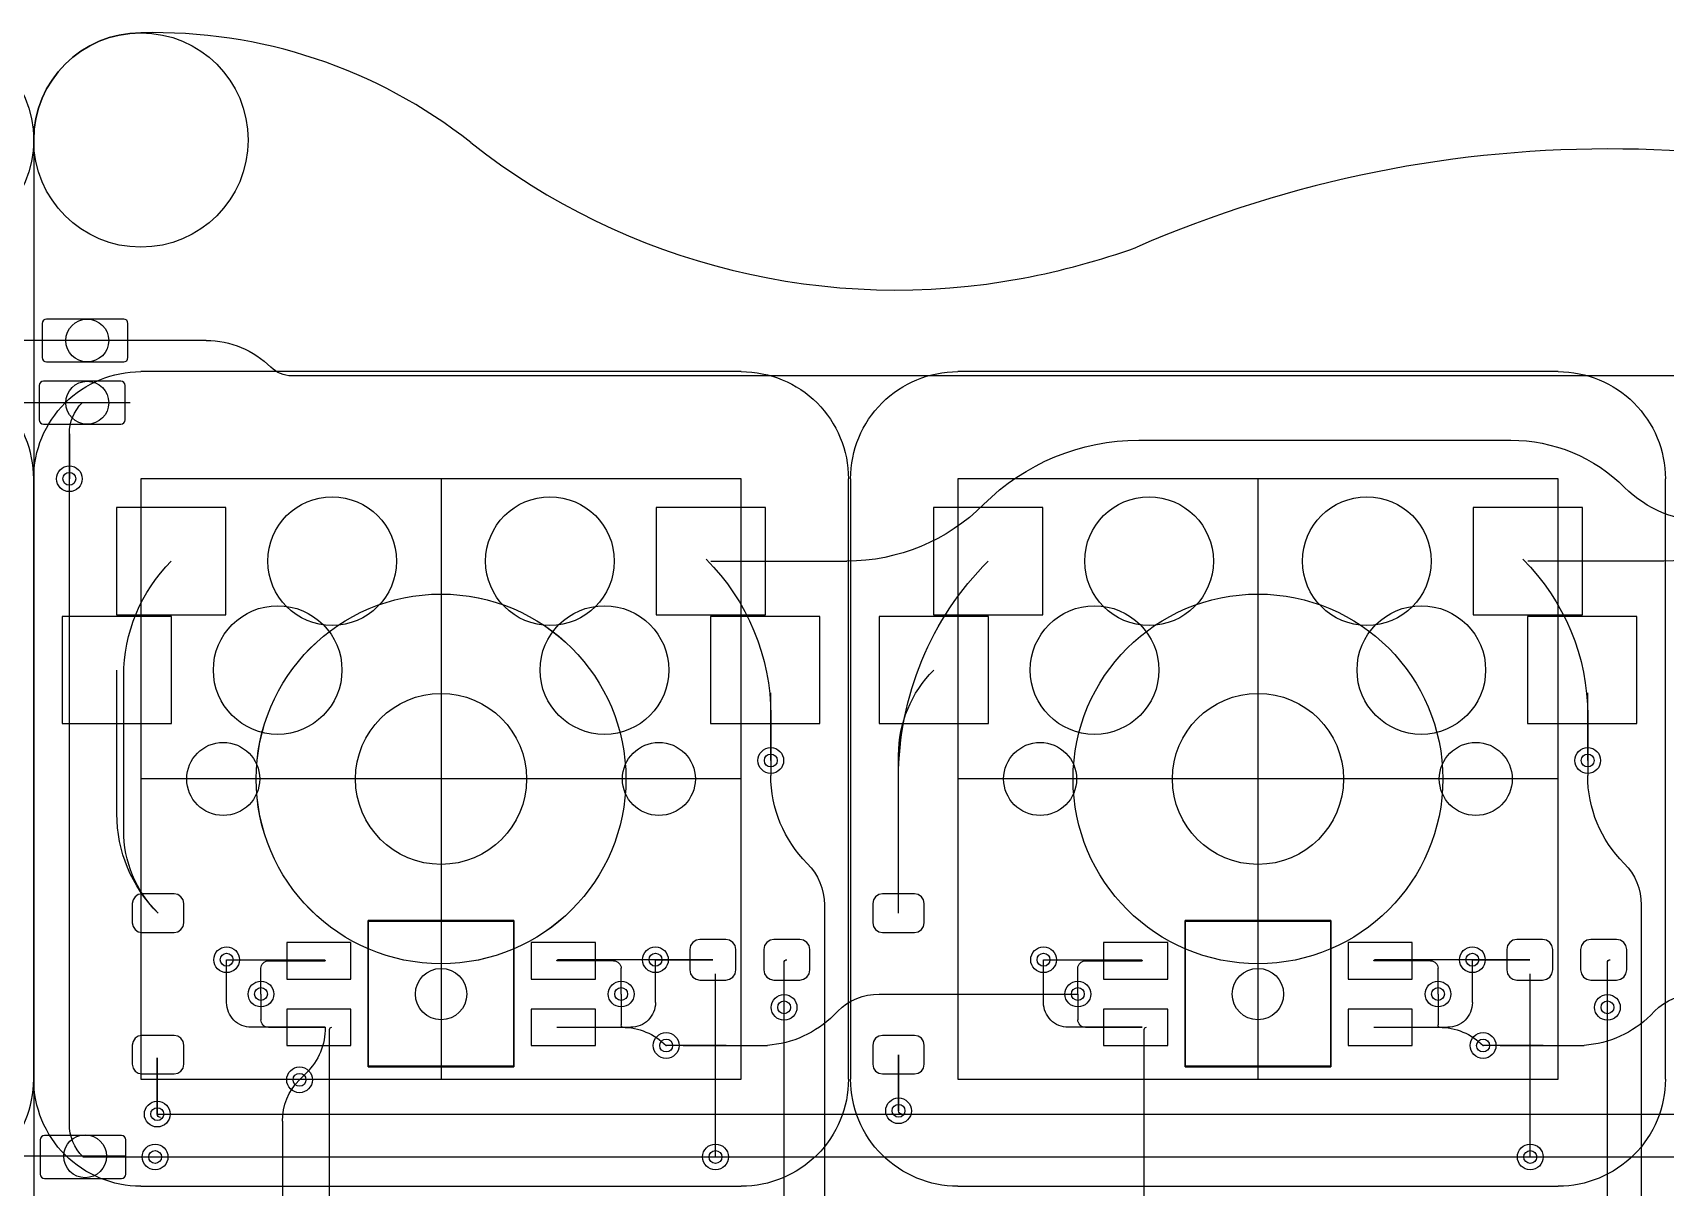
# Model space of a CAD drawing. Header units: millimetres. Extents: x -220 to 263, y -14 to 135.
# Drawn here: x -165.75 to -127.67, y 97.07 to 124 of the extents above; entities that cross this region are included whole.
import ezdxf

# ---------------------------------------------------------------- set-up
doc = ezdxf.new("R2010")
doc.units = ezdxf.units.MM
doc.layers.get('0').update_dxf_attribs({"color": 96, "lineweight": 25, "true_color": 0x008000})
for name, color, linetype, lineweight, true_color in [('livello 1', 18, 'Continuous', 25, 0x000000), ('livello 10', 6, 'Continuous', 25, 0xff00ff), ('livello 5', 18, 'Continuous', 25, 0x000000), ('livello 7', 6, 'Continuous', 25, 0xff00ff), ('livello 8', 18, 'Continuous', 25, 0x000000), ('livello 9', 18, 'Continuous', 25, 0x000000)]:
    doc.layers.add(name, color=color, linetype=linetype, lineweight=lineweight, true_color=true_color)

msp = doc.modelspace()

# ---------------------------------------------------------------- linework, layer by layer
at = {"flags": 128}
msp.add_lwpolyline([(-165.722, 121.5), (-165.722, 14.516)], dxfattribs=at)
for centre in [(-168.222, 121.5), (-163.222, 121.5)]:
    msp.add_circle(centre, 2.5)
for centre, radius, start, end in [((-163.222, 121.5), 2.5, 90, 180), ((-162.909, 112.091), 11.913, 51.7176, 91.5046), ((-145.616, 134.002), 16, 231.7176, 280.676), ((-129, 93.75), 27.542, 65.0509, 113.54), ((-145.868, 135.342), 17.364, 280.676, 289.7531)]:
    msp.add_arc(centre, radius, start, end)
at = {"layer": 'livello 1', "color": 22, "true_color": 0xc83434}
for centre in [(-164.473, 116.824), (-164.473, 115.374), (-164.523, 97.799)]:
    msp.add_circle(centre, 0.5, dxfattribs=at)
at = {"layer": 'livello 10', "color": 6, "true_color": 0xff00ff, "flags": 128}
for points in [[(-163.222, 113.599), (-163.222, 99.599)], [(-163.222, 113.599), (-163.222, 99.599)], [(-149.223, 113.599), (-163.222, 113.599)], [(-149.223, 113.599), (-163.222, 113.599)], [(-149.223, 99.599), (-149.223, 113.599)], [(-149.223, 99.599), (-149.223, 113.599)], [(-130.173, 113.599), (-144.172, 113.599)], [(-144.172, 113.599), (-144.172, 99.599)], [(-130.173, 99.599), (-130.173, 113.599)], [(-163.222, 99.599), (-149.223, 99.599)], [(-163.222, 99.599), (-149.223, 99.599)], [(-144.172, 99.599), (-130.173, 99.599)]]:
    msp.add_lwpolyline(points, dxfattribs=at)
at = {"layer": 'livello 5', "color": 3, "true_color": 0x00ff00, "flags": 128}
for points in [[(-163.523, 116.824), (-167.871, 116.824)], [(-163.473, 115.374), (-167.871, 115.374)], [(-165.722, 113.599), (-165.722, 99.599)], [(-163.573, 97.799), (-167.921, 97.799)]]:
    msp.add_lwpolyline(points, dxfattribs=at)
for points in [[(-165.722, 113.599, 0.414225), (-168.222, 116.099)], [(-168.222, 97.099, 0.414214), (-165.722, 99.599)]]:
    msp.add_lwpolyline(points, format="xyb", dxfattribs=at)
at = {"layer": 'livello 7', "color": 6, "true_color": 0xff00ff, "flags": 128}
for points in [[(-165.722, 113.599, -0.414214), (-163.222, 116.099)], [(-165.722, 113.599, -0.414214), (-163.222, 116.099)], [(-149.223, 116.099, -0.414214), (-146.723, 113.599)], [(-149.223, 116.099, -0.414214), (-146.723, 113.599)], [(-146.672, 113.599, -0.414214), (-144.172, 116.099)], [(-130.173, 116.099, -0.414214), (-127.673, 113.599)], [(-163.222, 97.099, -0.414214), (-165.722, 99.599)], [(-163.222, 97.099, -0.414214), (-165.722, 99.599)], [(-146.723, 99.599, -0.414214), (-149.223, 97.099)], [(-146.723, 99.599, -0.414214), (-149.223, 97.099)], [(-144.172, 97.099, -0.414214), (-146.672, 99.599)], [(-127.673, 99.599, -0.414214), (-130.173, 97.099)]]:
    msp.add_lwpolyline(points, format="xyb", dxfattribs=at)
for points in [[(-149.223, 116.099), (-163.222, 116.099)], [(-149.223, 116.099), (-163.222, 116.099)], [(-130.173, 116.099), (-144.172, 116.099)], [(-165.722, 99.599), (-165.722, 113.599)], [(-165.722, 113.599), (-165.722, 99.599)], [(-163.222, 113.599), (-163.222, 99.599)], [(-163.222, 113.599), (-163.222, 99.599)], [(-149.223, 113.599), (-163.222, 113.599)], [(-149.223, 113.599), (-163.222, 113.599)], [(-156.223, 113.599), (-156.223, 99.599)], [(-156.222, 113.599), (-156.222, 99.599)], [(-149.223, 99.599), (-149.223, 113.599)], [(-149.223, 99.599), (-149.223, 113.599)], [(-146.723, 99.599), (-146.723, 113.599)], [(-146.723, 99.599), (-146.723, 113.599)], [(-146.672, 113.599), (-146.672, 99.599)], [(-130.173, 113.599), (-144.172, 113.599)], [(-144.172, 113.599), (-144.172, 99.599)], [(-137.173, 113.599), (-137.173, 99.599)], [(-130.173, 99.599), (-130.173, 113.599)], [(-127.673, 99.599), (-127.673, 113.599)], [(-149.223, 106.599), (-163.222, 106.599)], [(-149.223, 106.599), (-163.222, 106.599)], [(-130.173, 106.599), (-144.172, 106.599)], [(-154.523, 103.299), (-157.923, 103.299)], [(-157.923, 103.299), (-157.923, 99.899)], [(-157.923, 103.299), (-154.523, 103.299)], [(-157.923, 99.899), (-157.923, 103.299)], [(-154.523, 99.899), (-154.523, 103.299)], [(-154.523, 103.299), (-154.523, 99.899)], [(-135.473, 103.299), (-138.873, 103.299)], [(-138.873, 103.299), (-138.873, 99.899)], [(-138.873, 103.299), (-135.473, 103.299)], [(-138.873, 99.899), (-138.873, 103.299)], [(-135.473, 99.899), (-135.473, 103.299)], [(-135.473, 103.299), (-135.473, 99.899)], [(-157.923, 99.899), (-154.523, 99.899)], [(-154.523, 99.899), (-157.923, 99.899)], [(-138.873, 99.899), (-135.473, 99.899)], [(-135.473, 99.899), (-138.873, 99.899)], [(-163.222, 99.599), (-149.223, 99.599)], [(-163.222, 99.599), (-149.223, 99.599)], [(-144.172, 99.599), (-130.173, 99.599)], [(-163.222, 97.099), (-149.223, 97.099)], [(-163.222, 97.099), (-149.223, 97.099)], [(-144.172, 97.099), (-130.173, 97.099)]]:
    msp.add_lwpolyline(points, dxfattribs=at)
at = {"layer": 'livello 7', "color": 6, "true_color": 0xff00ff}
for centre in [(-156.223, 106.599), (-156.222, 106.599), (-137.173, 106.599)]:
    msp.add_circle(centre, 4.311, dxfattribs=at)
at = {"layer": 'livello 8', "color": 163, "true_color": 0x4d7fc4, "flags": 128}
for points in [[(-163.524, 117.224), (-163.532, 117.262), (-163.553, 117.295), (-163.586, 117.316), (-163.624, 117.324), (-165.424, 117.324), (-165.462, 117.316), (-165.495, 117.295), (-165.516, 117.262), (-165.524, 117.224), (-165.524, 116.424), (-165.516, 116.386), (-165.495, 116.353), (-165.462, 116.332), (-165.424, 116.324), (-163.624, 116.324), (-163.586, 116.332), (-163.553, 116.353), (-163.532, 116.386), (-163.524, 116.424), (-163.524, 117.224)], [(-163.591, 115.774), (-163.599, 115.812), (-163.621, 115.844), (-163.653, 115.866), (-163.691, 115.874), (-165.491, 115.874), (-165.53, 115.866), (-165.562, 115.844), (-165.584, 115.812), (-165.591, 115.774), (-165.591, 114.974), (-165.584, 114.935), (-165.562, 114.903), (-165.53, 114.881), (-165.491, 114.874), (-163.691, 114.874), (-163.653, 114.881), (-163.621, 114.903), (-163.599, 114.935), (-163.591, 114.974), (-163.591, 115.774)], [(-164.891, 113.599), (-164.891, 114.651)], [(-164.891, 98.551), (-164.891, 113.599)], [(-161.238, 110.429), (-161.238, 112.929), (-163.788, 112.929), (-163.788, 110.429), (-161.238, 110.429)], [(-142.188, 110.429), (-142.188, 112.929), (-144.738, 112.929), (-144.738, 110.429), (-142.188, 110.429)], [(-147.388, 107.889), (-147.388, 110.389), (-149.938, 110.389), (-149.938, 107.889), (-147.388, 107.889)], [(-128.338, 107.889), (-128.338, 110.389), (-130.888, 110.389), (-130.888, 107.889), (-128.338, 107.889)], [(-163.623, 105.399), (-163.623, 108.999)], [(-148.534, 107.029), (-148.534, 108.606)], [(-129.484, 107.029), (-129.484, 108.606)], [(-148.534, 107.029), (-148.534, 106.681)], [(-129.484, 107.029), (-129.484, 106.681)], [(-145.554, 103.468), (-145.554, 106.63)], [(-163.198, 103.918), (-163.284, 103.901), (-163.357, 103.852), (-163.405, 103.779), (-163.423, 103.693), (-163.423, 103.243), (-163.405, 103.157), (-163.357, 103.084), (-163.284, 103.035), (-163.198, 103.018), (-162.448, 103.018), (-162.361, 103.035), (-162.288, 103.084), (-162.24, 103.157), (-162.223, 103.243), (-162.223, 103.693), (-162.24, 103.779), (-162.288, 103.852), (-162.361, 103.901), (-162.448, 103.918), (-163.198, 103.918)], [(-147.284, 103.663), (-147.284, 94.077)], [(-145.929, 103.918), (-146.015, 103.901), (-146.088, 103.852), (-146.137, 103.779), (-146.154, 103.693), (-146.154, 103.243), (-146.137, 103.157), (-146.088, 103.084), (-146.015, 103.035), (-145.929, 103.018), (-145.179, 103.018), (-145.093, 103.035), (-145.02, 103.084), (-144.971, 103.157), (-144.954, 103.243), (-144.954, 103.693), (-144.971, 103.779), (-145.02, 103.852), (-145.093, 103.901), (-145.179, 103.918), (-145.929, 103.918)], [(-128.234, 103.663), (-128.234, 94.077)], [(-150.423, 102.145), (-150.404, 102.054), (-150.353, 101.977), (-150.276, 101.926), (-150.185, 101.907), (-149.585, 101.907), (-149.494, 101.926), (-149.417, 101.977), (-149.366, 102.054), (-149.348, 102.145), (-149.348, 102.62), (-149.366, 102.711), (-149.417, 102.788), (-149.494, 102.839), (-149.585, 102.857), (-150.185, 102.857), (-150.276, 102.839), (-150.353, 102.788), (-150.404, 102.711), (-150.423, 102.62), (-150.423, 102.145)], [(-148.698, 102.145), (-148.679, 102.054), (-148.628, 101.977), (-148.551, 101.926), (-148.46, 101.907), (-147.86, 101.907), (-147.769, 101.926), (-147.692, 101.977), (-147.641, 102.054), (-147.623, 102.145), (-147.623, 102.62), (-147.641, 102.711), (-147.692, 102.788), (-147.769, 102.839), (-147.86, 102.857), (-148.46, 102.857), (-148.551, 102.839), (-148.628, 102.788), (-148.679, 102.711), (-148.698, 102.62), (-148.698, 102.145)], [(-131.373, 102.145), (-131.354, 102.054), (-131.303, 101.977), (-131.226, 101.926), (-131.135, 101.907), (-130.535, 101.907), (-130.444, 101.926), (-130.367, 101.977), (-130.316, 102.054), (-130.298, 102.145), (-130.298, 102.62), (-130.316, 102.711), (-130.367, 102.788), (-130.444, 102.839), (-130.535, 102.857), (-131.135, 102.857), (-131.226, 102.839), (-131.303, 102.788), (-131.354, 102.711), (-131.373, 102.62), (-131.373, 102.145)], [(-129.648, 102.145), (-129.629, 102.054), (-129.578, 101.977), (-129.501, 101.926), (-129.41, 101.907), (-128.81, 101.907), (-128.719, 101.926), (-128.642, 101.977), (-128.591, 102.054), (-128.573, 102.145), (-128.573, 102.62), (-128.591, 102.711), (-128.642, 102.788), (-128.719, 102.839), (-128.81, 102.857), (-129.41, 102.857), (-129.501, 102.839), (-129.578, 102.788), (-129.629, 102.711), (-129.648, 102.62), (-129.648, 102.145)], [(-159.823, 102.782), (-159.823, 101.932), (-158.323, 101.932), (-158.323, 102.782), (-159.823, 102.782)], [(-154.123, 102.782), (-154.123, 101.932), (-152.623, 101.932), (-152.623, 102.782), (-154.123, 102.782)], [(-140.773, 102.782), (-140.773, 101.932), (-139.273, 101.932), (-139.273, 102.782), (-140.773, 102.782)], [(-135.073, 102.782), (-135.073, 101.932), (-133.573, 101.932), (-133.573, 102.782), (-135.073, 102.782)], [(-161.223, 101.382), (-161.223, 102.382)], [(-160.423, 101.582), (-160.423, 102.182)], [(-160.248, 102.357), (-158.923, 102.357)], [(-151.223, 102.382), (-153.498, 102.382)], [(-151.223, 102.382), (-149.885, 102.382)], [(-149.823, 97.782), (-149.823, 102.05)], [(-148.223, 96.382), (-148.223, 102.32)], [(-142.173, 101.382), (-142.173, 102.382)], [(-141.373, 101.582), (-141.373, 102.182)], [(-141.198, 102.357), (-139.873, 102.357)], [(-132.173, 102.382), (-134.448, 102.382)], [(-132.173, 102.382), (-130.835, 102.382)], [(-130.823, 97.782), (-130.823, 102.05)], [(-129.023, 96.382), (-129.023, 102.32)], [(-152.023, 101.582), (-152.023, 100.865)], [(-132.973, 101.582), (-132.973, 100.865)], [(-159.823, 101.232), (-159.823, 100.382), (-158.323, 100.382), (-158.323, 101.232), (-159.823, 101.232)], [(-154.123, 101.232), (-154.123, 100.382), (-152.623, 100.382), (-152.623, 101.232), (-154.123, 101.232)], [(-140.773, 101.232), (-140.773, 100.382), (-139.273, 100.382), (-139.273, 101.232), (-140.773, 101.232)], [(-135.073, 101.232), (-135.073, 100.382), (-133.573, 100.382), (-133.573, 101.232), (-135.073, 101.232)], [(-163.198, 100.618), (-163.284, 100.601), (-163.357, 100.552), (-163.405, 100.479), (-163.423, 100.393), (-163.423, 99.943), (-163.405, 99.857), (-163.357, 99.784), (-163.284, 99.735), (-163.198, 99.718), (-162.448, 99.718), (-162.361, 99.735), (-162.288, 99.784), (-162.24, 99.857), (-162.223, 99.943), (-162.223, 100.393), (-162.24, 100.479), (-162.288, 100.552), (-162.361, 100.601), (-162.448, 100.618), (-163.198, 100.618)], [(-158.923, 100.807), (-160.648, 100.807)], [(-158.823, 96.382), (-158.823, 100.757)], [(-153.523, 100.807), (-151.999, 100.807)], [(-145.929, 100.618), (-146.015, 100.601), (-146.088, 100.552), (-146.137, 100.479), (-146.154, 100.393), (-146.154, 99.943), (-146.137, 99.857), (-146.088, 99.784), (-146.015, 99.735), (-145.929, 99.718), (-145.179, 99.718), (-145.093, 99.735), (-145.02, 99.784), (-144.971, 99.857), (-144.954, 99.943), (-144.954, 100.393), (-144.971, 100.479), (-145.02, 100.552), (-145.093, 100.601), (-145.179, 100.618), (-145.929, 100.618)], [(-139.873, 100.807), (-141.598, 100.807)], [(-139.823, 96.382), (-139.823, 100.757)], [(-134.473, 100.807), (-132.949, 100.807)], [(-145.554, 98.86), (-145.554, 100.168)], [(-162.841, 98.782), (-162.841, 100.091)], [(-159.923, 98.617), (-159.923, 96.777)], [(-163.573, 98.182), (-163.58, 98.221), (-163.602, 98.253), (-163.634, 98.275), (-163.673, 98.282), (-165.473, 98.282), (-165.511, 98.275), (-165.543, 98.253), (-165.565, 98.221), (-165.573, 98.182), (-165.573, 97.382), (-165.565, 97.344), (-165.543, 97.312), (-165.511, 97.29), (-165.473, 97.282), (-163.673, 97.282), (-163.634, 97.29), (-163.602, 97.312), (-163.58, 97.344), (-163.573, 97.382), (-163.573, 98.182)], [(-164.573, 97.782), (-162.891, 97.782)]]:
    msp.add_lwpolyline(points, dxfattribs=at)
for points in [[(-164.891, 114.651, -0.198916), (-164.591, 115.374)], [(-163.623, 108.999, -0.198913), (-162.513, 111.679)], [(-145.554, 106.63, -0.198913), (-143.463, 111.679)], [(-147.684, 104.629, -0.198913), (-148.534, 106.681)], [(-128.634, 104.629, -0.198913), (-129.484, 106.681)], [(-162.823, 103.468, -0.198903), (-163.623, 105.399)], [(-147.684, 104.629, -0.198921), (-147.284, 103.663)], [(-128.634, 104.629, -0.198921), (-128.234, 103.663)], [(-160.423, 102.182, -0.414214), (-160.248, 102.357)], [(-153.523, 102.357, -0.414214), (-153.498, 102.382)], [(-148.223, 102.32, -0.414214), (-148.16, 102.382)], [(-141.373, 102.182, -0.414214), (-141.198, 102.357)], [(-134.473, 102.357, -0.414214), (-134.448, 102.382)], [(-129.023, 102.32, -0.414214), (-128.96, 102.382)], [(-160.648, 100.807, -0.414214), (-161.223, 101.382)], [(-141.598, 100.807, -0.414214), (-142.173, 101.382)], [(-158.823, 100.757, -0.414214), (-158.773, 100.807)], [(-151.999, 100.807, -0.198573), (-152.023, 100.865)], [(-151.999, 100.807, -0.198911), (-150.973, 100.382)], [(-139.823, 100.757, -0.414214), (-139.773, 100.807)], [(-132.949, 100.807, -0.198573), (-132.973, 100.865)], [(-132.949, 100.807, -0.198911), (-131.923, 100.382)], [(-159.923, 98.617, -0.198913), (-159.523, 99.582)], [(-164.572, 97.782, -0.198929), (-164.891, 98.551)]]:
    msp.add_lwpolyline(points, format="xyb", dxfattribs=at)
at = {"layer": 'livello 8', "color": 254, "true_color": 0xd0d2cd, "flags": 128}
for points in [[(-154.523, 103.282), (-157.923, 103.282)], [(-157.923, 103.282), (-157.923, 99.882)], [(-157.923, 103.282), (-154.523, 103.282)], [(-157.923, 99.882), (-157.923, 103.282)], [(-154.523, 99.882), (-154.523, 103.282)], [(-154.523, 103.282), (-154.523, 99.882)], [(-135.473, 103.282), (-138.873, 103.282)], [(-138.873, 103.282), (-138.873, 99.882)], [(-138.873, 103.282), (-135.473, 103.282)], [(-138.873, 99.882), (-138.873, 103.282)], [(-135.473, 99.882), (-135.473, 103.282)], [(-135.473, 103.282), (-135.473, 99.882)], [(-157.923, 99.882), (-154.523, 99.882)], [(-154.523, 99.882), (-157.923, 99.882)], [(-138.873, 99.882), (-135.473, 99.882)], [(-135.473, 99.882), (-138.873, 99.882)]]:
    msp.add_lwpolyline(points, dxfattribs=at)
at = {"layer": 'livello 8', "color": 7, "true_color": 0xececec}
for centre in [(-164.891, 113.599), (-148.534, 107.029), (-129.484, 107.029), (-161.223, 102.382), (-151.223, 102.382), (-142.173, 102.382), (-132.173, 102.382), (-160.423, 101.582), (-152.023, 101.582), (-141.373, 101.582), (-132.973, 101.582), (-148.223, 101.271), (-129.023, 101.271), (-150.973, 100.382), (-131.923, 100.382), (-159.523, 99.582), (-162.841, 98.782), (-145.554, 98.86), (-162.891, 97.782), (-149.823, 97.782), (-130.823, 97.782)]:
    msp.add_circle(centre, 0.3, dxfattribs=at)
at = {"layer": 'livello 8', "color": 7}
for centre, radius in [((-164.891, 113.599), 0.15), ((-158.763, 111.679), 1.5), ((-153.683, 111.679), 1.5), ((-139.713, 111.679), 1.5), ((-134.633, 111.679), 1.5), ((-160.033, 109.139), 1.5), ((-152.413, 109.139), 1.5), ((-140.983, 109.139), 1.5), ((-133.363, 109.139), 1.5), ((-156.223, 106.599), 1.994), ((-156.223, 106.599), 1.994), ((-137.173, 106.599), 1.994), ((-137.173, 106.599), 1.994), ((-161.303, 106.599), 0.851), ((-161.303, 106.599), 0.851), ((-151.143, 106.599), 0.851), ((-151.143, 106.599), 0.851), ((-142.253, 106.599), 0.851), ((-142.253, 106.599), 0.851), ((-132.093, 106.599), 0.851), ((-132.093, 106.599), 0.851), ((-148.534, 107.029), 0.15), ((-129.484, 107.029), 0.15), ((-161.223, 102.382), 0.15), ((-151.223, 102.382), 0.15), ((-142.173, 102.382), 0.15), ((-132.173, 102.382), 0.15), ((-160.423, 101.582), 0.15), ((-152.023, 101.582), 0.15), ((-141.373, 101.582), 0.15), ((-132.973, 101.582), 0.15), ((-148.223, 101.271), 0.15), ((-129.023, 101.271), 0.15), ((-150.973, 100.382), 0.15), ((-131.923, 100.382), 0.15), ((-159.523, 99.582), 0.15), ((-145.554, 98.86), 0.15), ((-162.841, 98.782), 0.15), ((-162.891, 97.782), 0.15), ((-149.823, 97.782), 0.15), ((-130.823, 97.782), 0.15)]:
    msp.add_circle(centre, radius, dxfattribs=at)
at = {"layer": 'livello 8', "color": 163, "true_color": 0x4d7fc4}
for centre in [(-156.223, 101.582), (-137.173, 101.582)]:
    msp.add_circle(centre, 0.599, dxfattribs=at)
at = {"layer": 'livello 9', "color": 22, "true_color": 0xc83434, "flags": 128}
for points in [[(-163.524, 117.224), (-163.532, 117.262), (-163.553, 117.295), (-163.586, 117.316), (-163.624, 117.324), (-165.424, 117.324), (-165.462, 117.316), (-165.495, 117.295), (-165.516, 117.262), (-165.524, 117.224), (-165.524, 116.424), (-165.516, 116.386), (-165.495, 116.353), (-165.462, 116.332), (-165.424, 116.324), (-163.624, 116.324), (-163.586, 116.332), (-163.553, 116.353), (-163.532, 116.386), (-163.524, 116.424), (-163.524, 117.224)], [(-161.7, 116.824), (-164.524, 116.824)], [(-163.591, 115.774), (-163.599, 115.812), (-163.621, 115.844), (-163.653, 115.866), (-163.691, 115.874), (-165.491, 115.874), (-165.53, 115.866), (-165.562, 115.844), (-165.584, 115.812), (-165.591, 115.774), (-165.591, 114.974), (-165.584, 114.935), (-165.562, 114.903), (-165.53, 114.881), (-165.491, 114.874), (-163.691, 114.874), (-163.653, 114.881), (-163.621, 114.903), (-163.599, 114.935), (-163.591, 114.974), (-163.591, 115.774)], [(-109.874, 115.999), (-159.708, 115.999)], [(-164.891, 114.651), (-164.891, 113.599)], [(-139.951, 114.499), (-131.278, 114.499)], [(-151.208, 112.929), (-151.208, 110.429), (-148.658, 110.429), (-148.658, 112.929), (-151.208, 112.929)], [(-132.158, 112.929), (-132.158, 110.429), (-129.608, 110.429), (-129.608, 112.929), (-132.158, 112.929)], [(-149.933, 111.679), (-146.759, 111.679)], [(-127.709, 111.679), (-130.883, 111.679)], [(-165.058, 110.389), (-165.058, 107.889), (-162.508, 107.889), (-162.508, 110.389), (-165.058, 110.389)], [(-146.008, 110.389), (-146.008, 107.889), (-143.458, 107.889), (-143.458, 110.389), (-146.008, 110.389)], [(-163.783, 105.785), (-163.783, 109.139)], [(-148.534, 108.08), (-148.534, 107.029)], [(-129.484, 108.08), (-129.484, 107.029)], [(-145.554, 103.468), (-145.554, 107.156)], [(-163.198, 103.918), (-163.284, 103.901), (-163.357, 103.852), (-163.405, 103.779), (-163.423, 103.693), (-163.423, 103.243), (-163.405, 103.157), (-163.357, 103.084), (-163.284, 103.035), (-163.198, 103.018), (-162.448, 103.018), (-162.361, 103.035), (-162.288, 103.084), (-162.24, 103.157), (-162.223, 103.243), (-162.223, 103.693), (-162.24, 103.779), (-162.288, 103.852), (-162.361, 103.901), (-162.448, 103.918), (-163.198, 103.918)], [(-145.929, 103.918), (-146.015, 103.901), (-146.088, 103.852), (-146.137, 103.779), (-146.154, 103.693), (-146.154, 103.243), (-146.137, 103.157), (-146.088, 103.084), (-146.015, 103.035), (-145.929, 103.018), (-145.179, 103.018), (-145.093, 103.035), (-145.02, 103.084), (-144.971, 103.157), (-144.954, 103.243), (-144.954, 103.693), (-144.971, 103.779), (-145.02, 103.852), (-145.093, 103.901), (-145.179, 103.918), (-145.929, 103.918)], [(-150.423, 102.145), (-150.404, 102.054), (-150.353, 101.977), (-150.276, 101.926), (-150.185, 101.907), (-149.585, 101.907), (-149.494, 101.926), (-149.417, 101.977), (-149.366, 102.054), (-149.348, 102.145), (-149.348, 102.62), (-149.366, 102.711), (-149.417, 102.788), (-149.494, 102.839), (-149.585, 102.857), (-150.185, 102.857), (-150.276, 102.839), (-150.353, 102.788), (-150.404, 102.711), (-150.423, 102.62), (-150.423, 102.145)], [(-148.698, 102.145), (-148.679, 102.054), (-148.628, 101.977), (-148.551, 101.926), (-148.46, 101.907), (-147.86, 101.907), (-147.769, 101.926), (-147.692, 101.977), (-147.641, 102.054), (-147.623, 102.145), (-147.623, 102.62), (-147.641, 102.711), (-147.692, 102.788), (-147.769, 102.839), (-147.86, 102.857), (-148.46, 102.857), (-148.551, 102.839), (-148.628, 102.788), (-148.679, 102.711), (-148.698, 102.62), (-148.698, 102.145)], [(-131.373, 102.145), (-131.354, 102.054), (-131.303, 101.977), (-131.226, 101.926), (-131.135, 101.907), (-130.535, 101.907), (-130.444, 101.926), (-130.367, 101.977), (-130.316, 102.054), (-130.298, 102.145), (-130.298, 102.62), (-130.316, 102.711), (-130.367, 102.788), (-130.444, 102.839), (-130.535, 102.857), (-131.135, 102.857), (-131.226, 102.839), (-131.303, 102.788), (-131.354, 102.711), (-131.373, 102.62), (-131.373, 102.145)], [(-129.648, 102.145), (-129.629, 102.054), (-129.578, 101.977), (-129.501, 101.926), (-129.41, 101.907), (-128.81, 101.907), (-128.719, 101.926), (-128.642, 101.977), (-128.591, 102.054), (-128.573, 102.145), (-128.573, 102.62), (-128.591, 102.711), (-128.642, 102.788), (-128.719, 102.839), (-128.81, 102.857), (-129.41, 102.857), (-129.501, 102.839), (-129.578, 102.788), (-129.629, 102.711), (-129.648, 102.62), (-129.648, 102.145)], [(-159.823, 102.782), (-159.823, 101.932), (-158.323, 101.932), (-158.323, 102.782), (-159.823, 102.782)], [(-154.123, 102.782), (-154.123, 101.932), (-152.623, 101.932), (-152.623, 102.782), (-154.123, 102.782)], [(-140.773, 102.782), (-140.773, 101.932), (-139.273, 101.932), (-139.273, 102.782), (-140.773, 102.782)], [(-135.073, 102.782), (-135.073, 101.932), (-133.573, 101.932), (-133.573, 102.782), (-135.073, 102.782)], [(-161.223, 102.382), (-158.948, 102.382)], [(-152.198, 102.357), (-153.523, 102.357)], [(-152.023, 101.582), (-152.023, 102.182)], [(-149.885, 102.382), (-151.223, 102.382)], [(-151.223, 101.382), (-151.223, 102.382)], [(-148.223, 101.271), (-148.223, 102.32)], [(-142.173, 102.382), (-139.898, 102.382)], [(-133.148, 102.357), (-134.473, 102.357)], [(-132.973, 101.582), (-132.973, 102.182)], [(-130.835, 102.382), (-132.173, 102.382)], [(-132.173, 101.382), (-132.173, 102.382)], [(-129.023, 101.271), (-129.023, 102.32)], [(-160.423, 101.582), (-160.423, 100.982)], [(-146.007, 101.582), (-141.373, 101.582)], [(-141.373, 101.582), (-141.373, 100.982)], [(-159.823, 101.232), (-159.823, 100.382), (-158.323, 100.382), (-158.323, 101.232), (-159.823, 101.232)], [(-154.123, 101.232), (-154.123, 100.382), (-152.623, 100.382), (-152.623, 101.232), (-154.123, 101.232)], [(-147.065, 101.09), (-146.973, 101.182)], [(-140.773, 101.232), (-140.773, 100.382), (-139.273, 100.382), (-139.273, 101.232), (-140.773, 101.232)], [(-135.073, 101.232), (-135.073, 100.382), (-133.573, 100.382), (-133.573, 101.232), (-135.073, 101.232)], [(-128.015, 101.09), (-127.923, 101.182)], [(-163.198, 100.618), (-163.284, 100.601), (-163.357, 100.552), (-163.405, 100.479), (-163.423, 100.393), (-163.423, 99.943), (-163.405, 99.857), (-163.357, 99.784), (-163.284, 99.735), (-163.198, 99.718), (-162.448, 99.718), (-162.361, 99.735), (-162.288, 99.784), (-162.24, 99.857), (-162.223, 99.943), (-162.223, 100.393), (-162.24, 100.479), (-162.288, 100.552), (-162.361, 100.601), (-162.448, 100.618), (-163.198, 100.618)], [(-160.248, 100.807), (-158.923, 100.807)], [(-153.523, 100.807), (-151.798, 100.807)], [(-145.929, 100.618), (-146.015, 100.601), (-146.088, 100.552), (-146.137, 100.479), (-146.154, 100.393), (-146.154, 99.943), (-146.137, 99.857), (-146.088, 99.784), (-146.015, 99.735), (-145.929, 99.718), (-145.179, 99.718), (-145.093, 99.735), (-145.02, 99.784), (-144.971, 99.857), (-144.954, 99.943), (-144.954, 100.393), (-144.971, 100.479), (-145.02, 100.552), (-145.093, 100.601), (-145.179, 100.618), (-145.929, 100.618)], [(-141.198, 100.807), (-139.873, 100.807)], [(-134.473, 100.807), (-132.748, 100.807)], [(-149.573, 100.385), (-150.967, 100.385)], [(-150.573, 100.382), (-150.57, 100.385)], [(-150.57, 100.385), (-149.573, 100.385)], [(-149.573, 100.385), (-148.614, 100.385)], [(-145.554, 100.168), (-145.554, 98.86)], [(-130.523, 100.385), (-131.917, 100.385)], [(-131.523, 100.382), (-131.52, 100.385)], [(-131.52, 100.385), (-130.523, 100.385)], [(-130.523, 100.385), (-129.564, 100.385)], [(-162.841, 100.091), (-162.841, 98.782)], [(-159.364, 99.741), (-159.523, 99.582)], [(-162.841, 98.782), (-71.291, 98.782)], [(-163.573, 98.182), (-163.58, 98.221), (-163.602, 98.253), (-163.634, 98.275), (-163.673, 98.282), (-165.473, 98.282), (-165.511, 98.275), (-165.543, 98.253), (-165.565, 98.221), (-165.573, 98.182), (-165.573, 97.382), (-165.565, 97.344), (-165.543, 97.312), (-165.511, 97.29), (-165.473, 97.282), (-163.673, 97.282), (-163.634, 97.29), (-163.602, 97.312), (-163.58, 97.344), (-163.573, 97.382), (-163.573, 98.182)], [(-164.573, 97.782), (-162.891, 97.782)], [(-162.891, 97.782), (-73.723, 97.782)]]:
    msp.add_lwpolyline(points, dxfattribs=at)
for points in [[(-161.7, 116.824, -0.198913), (-160.191, 116.199)], [(-159.708, 115.999, -0.19891), (-160.191, 116.199)], [(-164.891, 114.651, -0.198916), (-164.591, 115.374)], [(-143.572, 112.999, -0.198912), (-139.951, 114.499)], [(-131.278, 114.499, -0.198912), (-128.623, 113.399)], [(-126.691, 112.599, -0.198913), (-128.623, 113.399)], [(-143.572, 112.999, -0.198913), (-146.759, 111.679)], [(-124.522, 112.999, -0.198913), (-127.709, 111.679)], [(-150.044, 111.725, -0.198915), (-148.534, 108.08)], [(-130.994, 111.725, -0.198915), (-129.484, 108.08)], [(-145.554, 107.156, -0.198909), (-144.733, 109.139)], [(-162.823, 103.468, -0.198905), (-163.783, 105.785)], [(-158.948, 102.382, -0.414214), (-158.923, 102.357)], [(-152.198, 102.357, -0.414214), (-152.023, 102.182)], [(-139.898, 102.382, -0.414214), (-139.873, 102.357)], [(-133.148, 102.357, -0.414214), (-132.973, 102.182)], [(-151.223, 101.382, -0.414214), (-151.798, 100.807)], [(-146.973, 101.182, -0.198913), (-146.007, 101.582)], [(-132.173, 101.382, -0.414214), (-132.748, 100.807)], [(-127.923, 101.182, -0.198913), (-126.957, 101.582)], [(-160.248, 100.807, -0.414214), (-160.423, 100.982)], [(-147.065, 101.09, -0.180284), (-148.614, 100.385)], [(-141.198, 100.807, -0.414214), (-141.373, 100.982)], [(-128.015, 101.09, -0.180284), (-129.564, 100.385)], [(-158.922, 100.807, -0.198907), (-159.364, 99.741)], [(-150.972, 100.382, -0.19918), (-150.967, 100.385)], [(-131.922, 100.382, -0.19918), (-131.917, 100.385)], [(-162.764, 98.705, -0.414214), (-162.841, 98.782)], [(-145.477, 98.782, -0.414214), (-145.554, 98.86)]]:
    msp.add_lwpolyline(points, format="xyb", dxfattribs=at)
at = {"layer": 'livello 9', "color": 254, "true_color": 0xd0d2cd, "flags": 128}
for points in [[(-154.523, 103.282), (-157.923, 103.282)], [(-157.923, 103.282), (-157.923, 99.882)], [(-157.923, 103.282), (-154.523, 103.282)], [(-157.923, 99.882), (-157.923, 103.282)], [(-154.523, 99.882), (-154.523, 103.282)], [(-154.523, 103.282), (-154.523, 99.882)], [(-135.473, 103.282), (-138.873, 103.282)], [(-138.873, 103.282), (-138.873, 99.882)], [(-138.873, 103.282), (-135.473, 103.282)], [(-138.873, 99.882), (-138.873, 103.282)], [(-135.473, 99.882), (-135.473, 103.282)], [(-135.473, 103.282), (-135.473, 99.882)], [(-157.923, 99.882), (-154.523, 99.882)], [(-154.523, 99.882), (-157.923, 99.882)], [(-138.873, 99.882), (-135.473, 99.882)], [(-135.473, 99.882), (-138.873, 99.882)]]:
    msp.add_lwpolyline(points, dxfattribs=at)
at = {"layer": 'livello 9', "color": 7, "true_color": 0xececec}
for centre in [(-164.891, 113.599), (-148.534, 107.029), (-129.484, 107.029), (-161.223, 102.382), (-151.223, 102.382), (-142.173, 102.382), (-132.173, 102.382), (-160.423, 101.582), (-152.023, 101.582), (-141.373, 101.582), (-132.973, 101.582), (-148.223, 101.271), (-129.023, 101.271), (-150.973, 100.382), (-131.923, 100.382), (-159.523, 99.582), (-162.841, 98.782), (-145.554, 98.86), (-162.891, 97.782), (-149.823, 97.782), (-130.823, 97.782)]:
    msp.add_circle(centre, 0.3, dxfattribs=at)
at = {"layer": 'livello 9', "color": 7}
for centre, radius in [((-164.891, 113.599), 0.15), ((-158.763, 111.679), 1.5), ((-153.683, 111.679), 1.5), ((-139.713, 111.679), 1.5), ((-134.633, 111.679), 1.5), ((-160.033, 109.139), 1.5), ((-152.413, 109.139), 1.5), ((-140.983, 109.139), 1.5), ((-133.363, 109.139), 1.5), ((-156.223, 106.599), 1.994), ((-156.223, 106.599), 1.994), ((-137.173, 106.599), 1.994), ((-137.173, 106.599), 1.994), ((-161.303, 106.599), 0.851), ((-161.303, 106.599), 0.851), ((-151.143, 106.599), 0.851), ((-151.143, 106.599), 0.851), ((-142.253, 106.599), 0.851), ((-142.253, 106.599), 0.851), ((-132.093, 106.599), 0.851), ((-132.093, 106.599), 0.851), ((-148.534, 107.029), 0.15), ((-129.484, 107.029), 0.15), ((-161.223, 102.382), 0.15), ((-151.223, 102.382), 0.15), ((-142.173, 102.382), 0.15), ((-132.173, 102.382), 0.15), ((-160.423, 101.582), 0.15), ((-152.023, 101.582), 0.15), ((-141.373, 101.582), 0.15), ((-132.973, 101.582), 0.15), ((-148.223, 101.271), 0.15), ((-129.023, 101.271), 0.15), ((-150.973, 100.382), 0.15), ((-131.923, 100.382), 0.15), ((-159.523, 99.582), 0.15), ((-145.554, 98.86), 0.15), ((-162.841, 98.782), 0.15), ((-162.891, 97.782), 0.15), ((-149.823, 97.782), 0.15), ((-130.823, 97.782), 0.15)]:
    msp.add_circle(centre, radius, dxfattribs=at)
at = {"layer": 'livello 9', "color": 22, "true_color": 0xc83434}
for centre, radius in [((-156.223, 106.599), 4.311), ((-156.223, 106.599), 4.311), ((-156.223, 101.582), 0.599), ((-137.173, 101.582), 0.599)]:
    msp.add_circle(centre, radius, dxfattribs=at)

doc.saveas('drawing.dxf')
